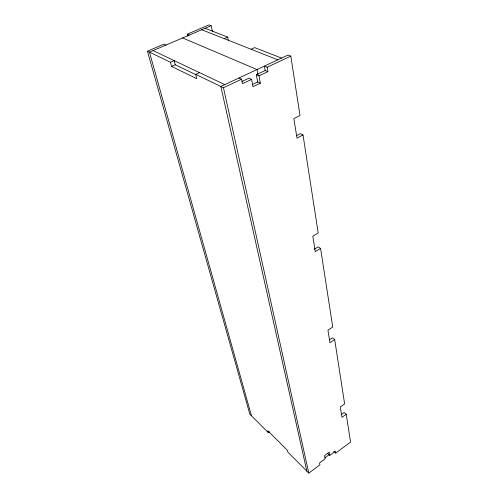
<?xml version="1.0" encoding="UTF-8"?>
<svg xmlns="http://www.w3.org/2000/svg" width="498" height="498" viewBox="0 0 498 498"><rect width="100%" height="100%" fill="white"/><g stroke="black" fill="none" stroke-linecap="round" stroke-linejoin="round"><path stroke-width="0.75" d="M327.821 453.485L329.8 455.346L335.372 451.213L335.708 453.099L350.548 442.075L346.235 414.236L344.174 412.456L341.13 414.647M269.455 431.785L268.285 432.606L267.793 430.751L287.446 450.354L287.9 452.215L308.791 473.1L319.909 464.839L319.529 462.966L325.175 458.776L324.565 455.62L329.209 452.184L329.8 455.346M324.814 457.861L329.159 454.643M346.235 414.236L341.97 417.318L340.308 406.99L344.635 403.897L334.675 339.518L332.44 337.806L329.495 339.767M334.675 339.518L329.95 342.68L327.933 330.186L332.739 327.018L320.581 248.44L318.154 246.865L314.194 249.243M320.581 248.44L315.284 251.633L312.8 236.22L318.197 233.027L303.021 134.958L300.369 133.651L296.366 135.736M303.021 134.958L297.001 138.108L293.864 118.617L300.008 115.486L290.82 56.112L288.018 55.048L220.844 86.471L306.855 471.164M260.354 83.197L257.665 81.996L256.283 74.706L258.991 75.877L260.354 83.197L253.003 86.702L251.583 79.375L248.9 78.18L241.928 81.467M252.33 84.536L257.665 81.996M251.583 79.375L242.495 83.67L241.592 79.213L238.922 78.012M258.991 75.877L267.893 71.668L267.109 67.242L264.37 66.11L265.166 70.523L267.893 71.668M256.283 74.706L265.166 70.523M165.99 45.063L163.954 44.141L147.452 51.194L170.465 62.256L171.561 66.408L196.741 78.684L195.689 74.376L223.459 87.723L241.592 79.213M267.109 67.242L290.82 56.112M195.689 74.376L199.53 72.633M251.098 49.252L254.683 47.621L281.507 58.092M171.561 66.408L175.265 64.771L195.776 74.638M170.465 62.256L174.188 60.619L175.265 64.771M224.212 38.626L227.704 37.095L228.414 40.519M212.484 31.785L211.152 25.722L149.444 52.147L251.446 415.774M187.74 36.18L187.26 34.188L208.998 24.9L211.152 25.722M205.145 28.293L227.704 37.095M201.746 29.749L277.822 59.816M187.26 34.188L189.352 35.053M182.604 37.948L257.03 69.539L258.032 74.874M153.06 50.603L224.797 84.616M333.728 451.256L335.708 453.099M268.285 432.606L249.828 414.155L147.452 51.194M223.459 87.723L308.791 473.1"/></g></svg>
